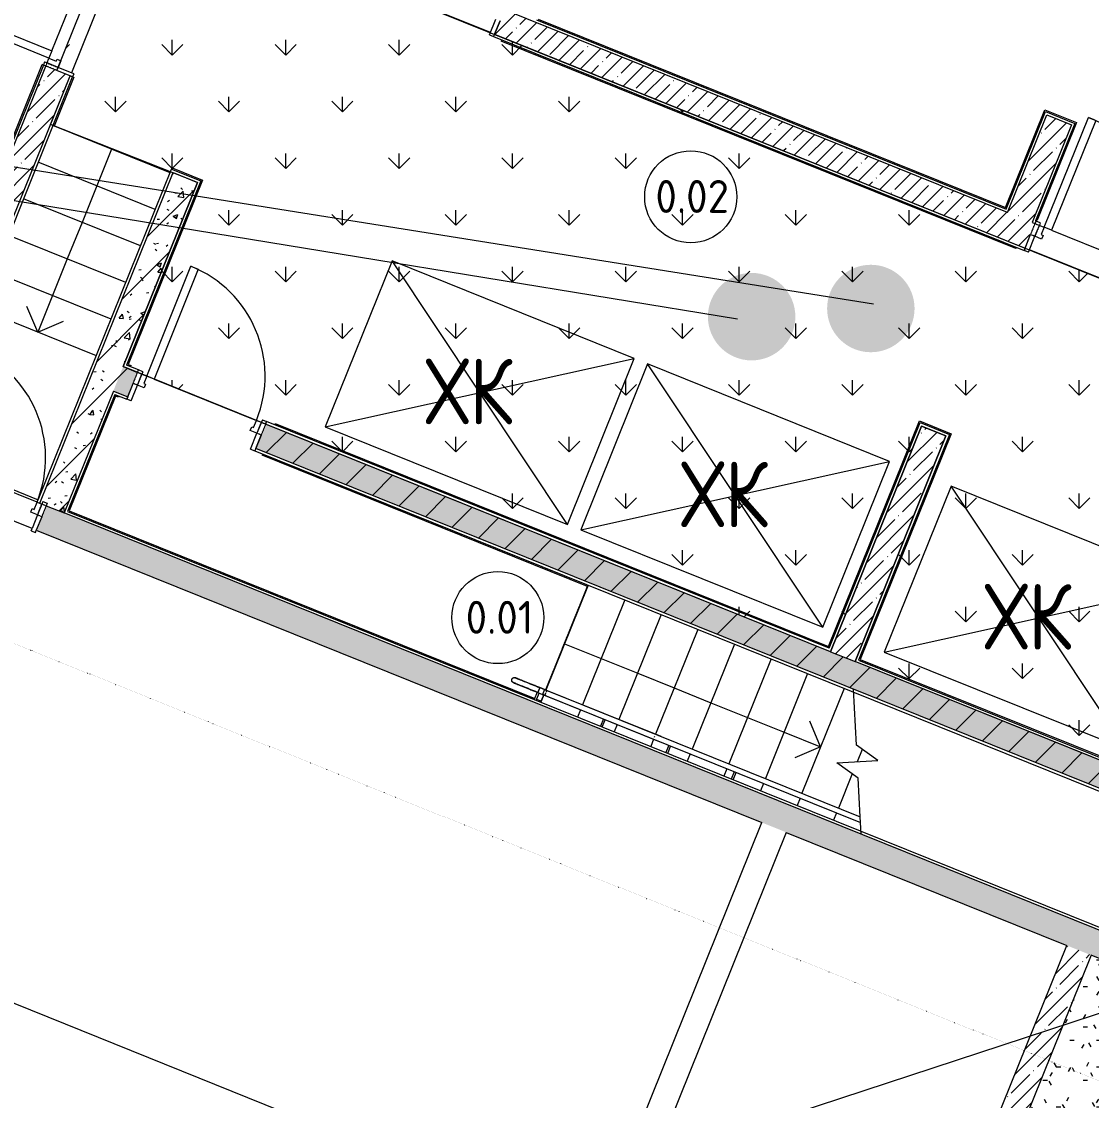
# Model space of a CAD drawing. Header units: millimetres. Extents: x -584918 to 2941280, y 3000189 to 4229862.
# Drawn here: x -422676 to -414541, y 3491043 to 3499246 of the extents above; entities that cross this region are included whole.
import ezdxf

# ---------------------------------------------------------------- set-up
doc = ezdxf.new("R2010")
doc.units = ezdxf.units.MM
for name, pattern in [('ASVP_Линия разреза', [20, 0, -10, 0, -10]), ('ASVP_Невидимые', [5, 3, -2]), ('ASVP_Штриховая_ш3 п1_5', [4.5, 3, -1.5])]:
    doc.linetypes.add(name, pattern=pattern)
for name, color, linetype, lineweight in [('Аннотация', 7, 'Continuous', 0), ('Двери', 7, 'Continuous', 0), ('Лестницы', 7, 'Continuous', 0), ('Линии', 7, 'Continuous', 0), ('Линии разделители', 7, 'ASVP_Штриховая_ш3 п1_5', 0), ('Марки помещений', 7, 'Continuous', 0), ('Обобщенные модели', 7, 'Continuous', 0), ('Ограждение', 7, 'Continuous', 0), ('Перекрытие', 7, 'Continuous', 0), ('Разрезы', 7, 'Continuous', 0), ('Стены внутренние', 7, 'Continuous', 0), ('Стены несущие', 7, 'Continuous', 0), ('Стены отделка', 7, 'Continuous', 0), ('Стены штриховка', 7, 'Continuous', 0), ('Стрелки вверх', 7, 'Continuous', 0), ('Узлы', 7, 'Continuous', 0), ('экспертиза ДУ', 1, 'Continuous', 0), ('экспертиза условные обозначения', 1, 'Continuous', 0)]:
    doc.layers.add(name, color=color, linetype=linetype, lineweight=lineweight)
doc.styles.add('GOST Common_2', font='', dxfattribs={"height": 500})
doc.styles.add('GOST Common_5', font='', dxfattribs={"width": 0.9, "height": 500})
doc.styles.get('GOST Common_2').set_extended_font_data('GOST Common')
doc.styles.get('GOST Common_5').set_extended_font_data('GOST Common')
pattern_1 = [(45, (-434112.28, 3473620.18), (-114.04925, 114.04925), []), (45, (-433998.23, 3473620.18), (-114.04925, 114.04925), [201.612, -40.322, 3.353, -36.97])]
pattern_2 = [(45, (-434112.28, 3473620.18), (-141.4214, 141.4214), [])]
pattern_3 = [(50, (-434112.28, 3473620.18), (364.368, -31.8783), [38.1, -419.1]), (355, (-434112.28, 3473620.2), (-70.486, 382.1133), [30.48, -335.28]), (100.451, (-434081.9, 3473617.53), (293.885, 350.2334), [32.38, -356.18]), (46.184, (-434112.28, 3473721.8), (542.1585, -84.086), [57.15, -628.65]), (96.636, (-434067.1, 3473714.8), (474.805, 494.855), [48.57, -534.27]), (351.184, (-434112.3, 3473721.8), (474.81, 494.85), [45.72, -502.92]), (21, (-434061.48, 3473696.38), (303.2285, -204.5305), [38.1, -419.1]), (326, (-434061.48, 3473696.4), (123.604, 368.376), [30.48, -335.28]), (71.451, (-434036.2, 3473679.34), (426.834, 163.8427), [32.38, -356.18]), (37.5, (-434112.28, 3473620.18), (6.17665, 169.11015), [16.764, -314.452, 16.764, -323.596, -336.55]), (37.5, (-434112.28, 3473620.18), (6.17665, 169.11015), [-671.576, 16.764, -319.786]), (7.5, (-434112.28, 3473620.18), (133.6389, 200.3615), [16.764, -177.292, 16.764, -306.832, -128.27]), (7.5, (-434112.28, 3473620.18), (133.6389, 200.3615), [-517.652, 16.764, -111.506]), (327.5, (-434225.56, 3473620.18), (271.1818, -11.45836), [16.764, -110.236, 16.764, -379.476, -525.78]), (327.5, (-434225.56, 3473620.18), (271.1818, -11.45836), [-523.24, 16.764, -509.016]), (317.5, (-434276.36, 3473620.18), (296.2585, 50.8528), [16.764, -148.336, 16.764, -246.38, -373.38]), (317.5, (-434276.36, 3473620.18), (296.2585, 50.8528), [-428.244, 16.764, -356.616])]

# ---------------------------------------------------------------- blocks, each defined once
blk = doc.blocks.new('Тип перил - Перила_Внутренний_-6278813-АР Этаж 00')
at = {"layer": 'Ограждение'}
for p, q in [((15361.2, 20524.5), (15396.6, 20510.2)), ((15367.8, 20540.8), (15369.5, 20545.2)), ((15411.6, 20547.3), (15376.1, 20561.6)), ((16298.7, 20189.8), (15440.6, 20535.6)), ((15425.6, 20498.5), (16283.8, 20152.7))]:
    blk.add_line(p, q, dxfattribs=at)
at = {"layer": 'Ограждение', "flags": 128}
for points in [[(15425.6, 20498.5), (15423.3, 20499.4), (15420.9, 20500.4), (15418.5, 20501.4), (15416, 20502.4), (15413.5, 20503.4), (15411, 20504.4), (15408.5, 20505.4), (15405.9, 20506.4), (15403.3, 20507.5), (15400.7, 20508.5), (15398.1, 20509.6), (15396.6, 20510.2)], [(15411.6, 20547.3), (15414.2, 20546.2), (15416.7, 20545.2), (15419.3, 20544.2), (15421.9, 20543.1), (15424.5, 20542.1), (15427, 20541.1), (15429.5, 20540.1), (15432, 20539.1), (15434.4, 20538.1), (15436.8, 20537.1), (15439.2, 20536.1), (15440.6, 20535.6)], [(16249.1, 20184), (16249.8, 20187.9), (16252, 20191.2)]]:
    blk.add_lwpolyline(points, dxfattribs=at)
blk = doc.blocks.new('Тип перил - Дуга D40_расстояние между поручнями 400-V4-АР Этаж 00')
at = {"layer": 'Ограждение'}
for p, q in [((0, 0), (0, 2.3)), ((0, -2.3), (0, 0))]:
    blk.add_line(p, q, dxfattribs=at)
at = {"layer": 'Ограждение', "flags": 128}
for points in [[(200, 20), (199.8, 20), (199.4, 20), (198.6, 20), (197.4, 20), (196, 20), (194.3, 20), (192.2, 20), (189.8, 20), (187.2, 20), (184.2, 20), (181, 20), (177.4, 20), (173.6, 20), (169.5, 20), (165.1, 20), (160.4, 20), (155.5, 20), (150.4, 20), (145, 20), (139.3, 20), (133.5, 20), (127.4, 20), (121.2, 20), (114.7, 20), (108.1, 20), (101.2, 20), (94.3, 20), (87.1, 20), (79.9, 20), (72.5, 20), (65, 20), (57.3, 20), (49.6, 20), (41.8, 20), (34, 20), (26.1, 20), (18.1, 20), (10.2, 20), (2.2, 20), (0, 20)], [(3.7, 20), (8, 20), (16, 20), (23.9, 20), (31.9, 20), (39.7, 20), (47.5, 20), (55.3, 20), (62.9, 20), (70.5, 20), (77.9, 20), (85.2, 20), (92.4, 20), (99.4, 20), (106.2, 20), (112.9, 20), (119.4, 20), (125.8, 20), (131.9, 20), (137.8, 20), (143.5, 20), (148.9, 20), (154.1, 20), (159.1, 20), (163.8, 20), (168.3, 20), (172.5, 20), (176.4, 20), (180, 20), (183.4, 20), (186.4, 20), (189.2, 20), (191.6, 20), (193.7, 20), (195.6, 20), (197.1, 20), (198.3, 20), (199.2, 20), (199.7, 20), (200, 20), (200, 20)], [(200, 20), (200.8, 20), (201.6, 19.9), (202.4, 19.9), (203.2, 19.7), (204, 19.6), (204.8, 19.4), (205.5, 19.2), (206.3, 19), (207, 18.7), (207.8, 18.4), (208.5, 18.1), (209.2, 17.7), (209.9, 17.4), (210.6, 16.9), (211.3, 16.5), (211.9, 16), (212.6, 15.6), (213.2, 15), (213.8, 14.5), (214.3, 13.9), (214.9, 13.3), (215.4, 12.7), (215.9, 12.1), (216.4, 11.5), (216.8, 10.8), (217.2, 10.1), (217.6, 9.4), (218, 8.7), (218.3, 8), (218.6, 7.2), (218.9, 6.5), (219.2, 5.7), (219.4, 5), (219.6, 4.2), (219.7, 3.4), (219.8, 2.6), (219.9, 1.8), (220, 1), (220, 0.2), (220, 0)], [(0, -20), (8, -20), (16, -20), (23.9, -20), (31.9, -20), (39.7, -20), (47.5, -20), (55.3, -20), (62.9, -20), (70.5, -20), (77.9, -20), (85.2, -20), (92.4, -20), (99.4, -20), (106.2, -20), (112.9, -20), (119.4, -20), (125.8, -20), (131.9, -20), (137.8, -20), (143.5, -20), (148.9, -20), (154.1, -20), (159.1, -20), (163.8, -20), (168.3, -20), (172.5, -20), (176.4, -20), (180, -20), (183.4, -20), (186.4, -20), (189.2, -20), (191.6, -20), (193.7, -20), (195.6, -20), (197.1, -20), (198.3, -20), (199.2, -20), (199.7, -20), (200, -20), (200, -20)], [(200, -20), (199.8, -20), (199.4, -20), (198.6, -20), (197.4, -20), (196, -20), (194.3, -20), (192.2, -20), (189.8, -20), (187.2, -20), (184.2, -20), (181, -20), (177.4, -20), (173.6, -20), (169.5, -20), (165.1, -20), (160.4, -20), (155.5, -20), (150.4, -20), (145, -20), (139.3, -20), (133.5, -20), (127.4, -20), (121.2, -20), (114.7, -20), (108.1, -20), (101.2, -20), (94.3, -20), (87.1, -20), (79.9, -20), (72.5, -20), (65, -20), (57.3, -20), (49.6, -20), (41.8, -20), (34, -20), (26.1, -20), (18.1, -20), (10.2, -20), (2.2, -20), (0, -20)], [(220, 0), (220, -0.8), (219.9, -1.6), (219.9, -2.4), (219.7, -3.2), (219.6, -4), (219.4, -4.8), (219.2, -5.5), (219, -6.3), (218.7, -7), (218.4, -7.8), (218.1, -8.5), (217.7, -9.2), (217.4, -9.9), (216.9, -10.6), (216.5, -11.3), (216, -11.9), (215.6, -12.6), (215, -13.2), (214.5, -13.8), (213.9, -14.3), (213.3, -14.9), (212.7, -15.4), (212.1, -15.9), (211.5, -16.4), (210.8, -16.8), (210.1, -17.2), (209.4, -17.6), (208.7, -18), (208, -18.3), (207.2, -18.6), (206.5, -18.9), (205.7, -19.2), (205, -19.4), (204.2, -19.6), (203.4, -19.7), (202.6, -19.8), (201.8, -19.9), (201, -20), (200.2, -20), (200, -20)]]:
    blk.add_lwpolyline(points, dxfattribs=at)
blk = doc.blocks.new('Тип перил - Перила_Внутренний_-V5-АР Этаж 00')
at = {"layer": 'Ограждение'}
for p, q in [((15376.1, 20561.6), (15361.2, 20524.5)), ((15361.2, 20524.5), (15396.6, 20510.2)), ((15376.1, 20561.6), (15411.6, 20547.3)), ((15411.6, 20547.3), (15396.6, 20510.2)), ((15411.6, 20547.3), (15396.6, 20510.2)), ((15396.6, 20510.2), (15414.4, 20503)), ((15411.6, 20547.3), (15429.4, 20540.1)), ((15420.7, 20518.5), (15414.4, 20503)), ((15420.7, 20518.5), (15414.4, 20503)), ((15429.4, 20540.1), (15423.1, 20524.6)), ((15429.4, 20540.1), (15423.1, 20524.6)), ((15429.4, 20540.1), (15432.3, 20538.9)), ((15432.3, 20538.9), (17812.9, 19579.6)), ((15414.4, 20503), (15417.3, 20501.8)), ((15417.3, 20501.8), (17815.3, 19535.5)), ((17815.3, 19535.5), (17812.9, 19579.6))]:
    blk.add_line(p, q, dxfattribs=at)
blk = doc.blocks.new('ADSK_Ограждение_Опоры_Г_образная - D15 высота60 консоль80-V6-АР Этаж 00')
at = {"layer": 'Ограждение'}
for p, q in [((-7.5, 80), (-7.5, 20)), ((7.5, 20), (7.5, 80))]:
    blk.add_line(p, q, dxfattribs=at)
blk = doc.blocks.new('ADSK_Ограждение_Опоры_Г_образная - D15 высота60 консоль80-V7-АР Этаж 00')
at = {"layer": 'Ограждение'}
for p, q in [((-7.5, 80), (-7.5, 20)), ((7.5, 20), (7.5, 80))]:
    blk.add_line(p, q, dxfattribs=at)
blk = doc.blocks.new('ASVP_ДверьСтальная_1 полотно - Внутренняя 900х2000h_полотно_ Г Пр _825 в свету_-7461684-АР Этаж 00')
at = {"layer": 'Двери', "lineweight": 18}
for p, q in [((-450, 1000), (-390, 1000)), ((-450, 100), (-450, 1000)), ((-390, 1000), (-390, 100)), ((-490, 100), (-450, 100)), ((-490, 10), (-490, 100)), ((-390, 100), (-450, 100)), ((-450, 100), (-450, 40)), ((450, 100), (490, 100)), ((450, 40), (450, 100)), ((490, 100), (490, 10)), ((-435, 10), (-490, 10)), ((-450, 40), (-435, 40)), ((-435, 40), (-435, 10)), ((435, 40), (450, 40)), ((435, 10), (435, 40)), ((490, 10), (435, 10))]:
    blk.add_line(p, q, dxfattribs=at)
at = {"layer": 'Двери', "linetype": 'ASVP_Невидимые', "lineweight": 18}
for p, q in [((-525, 100), (-490, 100)), ((-525, 10), (-525, 100)), ((-490, 100), (-490, 10)), ((490, 100), (525, 100)), ((490, 10), (490, 100)), ((525, 100), (525, 10)), ((-490, 10), (-525, 10)), ((525, 10), (490, 10))]:
    blk.add_line(p, q, dxfattribs=at)
at = {"layer": 'Двери'}
blk.add_arc((-450, 100), 900, 0, 90, dxfattribs=at)
blk = doc.blocks.new('ASVP_ДверьСтальная_1 полотно - Внутренняя 900х2000h_полотно_ Г Пр _825 в свету_-7461715-АР Этаж 00')
at = {"layer": 'Двери', "lineweight": 18}
for p, q in [((-450, 1000), (-390, 1000)), ((-450, 100), (-450, 1000)), ((-390, 1000), (-390, 100)), ((-490, 100), (-450, 100)), ((-490, 10), (-490, 100)), ((-390, 100), (-450, 100)), ((-450, 100), (-450, 40)), ((450, 100), (490, 100)), ((450, 40), (450, 100)), ((490, 100), (490, 10)), ((-435, 10), (-490, 10)), ((-450, 40), (-435, 40)), ((-435, 40), (-435, 10)), ((435, 40), (450, 40)), ((435, 10), (435, 40)), ((490, 10), (435, 10))]:
    blk.add_line(p, q, dxfattribs=at)
at = {"layer": 'Двери', "linetype": 'ASVP_Невидимые', "lineweight": 18}
for p, q in [((-525, 100), (-490, 100)), ((-525, 10), (-525, 100)), ((-490, 100), (-490, 10)), ((490, 100), (525, 100)), ((490, 10), (490, 100)), ((525, 100), (525, 10)), ((-490, 10), (-525, 10)), ((525, 10), (490, 10))]:
    blk.add_line(p, q, dxfattribs=at)
at = {"layer": 'Двери'}
blk.add_arc((-450, 100), 900, 0, 90, dxfattribs=at)
blk = doc.blocks.new('ASVP_ДверьПротивопожарнаяСтальная_2 полотна - EI15 1370х2000h_полотна_ Г Л _1250 в свету_-7407233-АР Этаж 00')
at = {"layer": 'Двери', "lineweight": 18}
for p, q in [((685, 1000), (625, 1000)), ((625, 1000), (625, 100)), ((685, 100), (685, 1000)), ((-685, 570), (-625, 570)), ((-685, 100), (-685, 570)), ((-625, 570), (-625, 100)), ((-725, 100), (-685, 100)), ((-725, 10), (-725, 100)), ((-625, 100), (-685, 100)), ((-685, 100), (-685, 40)), ((625, 100), (685, 100)), ((725, 100), (685, 100)), ((685, 100), (685, 40)), ((725, 10), (725, 100)), ((-670, 10), (-725, 10)), ((-685, 40), (-670, 40)), ((-670, 40), (-670, 10)), ((685, 40), (670, 40)), ((670, 40), (670, 10)), ((670, 10), (725, 10))]:
    blk.add_line(p, q, dxfattribs=at)
at = {"layer": 'Двери', "linetype": 'ASVP_Невидимые', "lineweight": 18}
for p, q in [((-750, 100), (-725, 100)), ((-750, 10), (-750, 100)), ((-725, 100), (-725, 10)), ((750, 100), (725, 100)), ((725, 100), (725, 10)), ((750, 10), (750, 100)), ((-725, 10), (-750, 10)), ((725, 10), (750, 10))]:
    blk.add_line(p, q, dxfattribs=at)
at = {"layer": 'Двери'}
for centre, radius, start, end in [((685, 100), 900, 90, 180), ((-685, 100), 470, 360, 90)]:
    blk.add_arc(centre, radius, start, end, dxfattribs=at)
blk = doc.blocks.new('ASVP_ОТКОС_Оштукатуривание дверного откоса - Оштукатуривание дверного откоса-5741163-АР Этаж 00')
at = {"layer": 'Обобщенные модели'}
for p, q in [((-750, 0), (-750, 130)), ((-725, 0), (-725, 130)), ((725, 0), (725, 130)), ((750, 130), (750, 0)), ((-725, 0), (-750, 0)), ((725, 0), (750, 0))]:
    blk.add_line(p, q, dxfattribs=at)
blk = doc.blocks.new('ASVP_ОТКОС_Оштукатуривание дверного откоса - Оштукатуривание дверного откоса-5741164-АР Этаж 00')
at = {"layer": 'Обобщенные модели'}
for p, q in [((-750, 0), (-750, 20)), ((-725, 0), (-750, 0)), ((-725, 0), (-725, 20)), ((725, 0), (725, 20)), ((725, 0), (750, 0)), ((750, 20), (750, 0))]:
    blk.add_line(p, q, dxfattribs=at)
blk = doc.blocks.new('ASVP_ОТКОС_Оштукатуривание дверного откоса - Оштукатуривание дверного откоса-7461691-АР Этаж 00')
at = {"layer": 'Обобщенные модели'}
for p, q in [((-525, 130), (-525, 20)), ((-490, 130), (-490, 20)), ((490, 130), (490, 20)), ((525, 130), (525, 20)), ((-525, 0), (-525, 20)), ((-490, 0), (-525, 0)), ((-490, 0), (-490, 20)), ((490, 0), (490, 20)), ((490, 0), (525, 0)), ((525, 0), (525, 20))]:
    blk.add_line(p, q, dxfattribs=at)
blk = doc.blocks.new('ASVP_ОТКОС_Оштукатуривание дверного откоса - Оштукатуривание дверного откоса-7461692-АР Этаж 00')
at = {"layer": 'Обобщенные модели'}
for p, q in [((-525, 0), (-525, 20)), ((-490, 0), (-525, 0)), ((-490, 0), (-490, 20)), ((490, 0), (490, 20)), ((490, 0), (525, 0)), ((525, 20), (525, 0))]:
    blk.add_line(p, q, dxfattribs=at)
blk = doc.blocks.new('ASVP_ОТКОС_Оштукатуривание дверного откоса - Оштукатуривание дверного откоса-V10-АР Этаж 00')
at = {"layer": 'Обобщенные модели'}
for p, q in [((-525, 0), (-525, 130)), ((-490, 0), (-490, 130)), ((490, 0), (490, 130)), ((525, 130), (525, 0)), ((-490, 0), (-525, 0)), ((490, 0), (525, 0))]:
    blk.add_line(p, q, dxfattribs=at)
blk = doc.blocks.new('ASVP_ОТКОС_Оштукатуривание дверного откоса - Оштукатуривание дверного откоса-V11-АР Этаж 00')
at = {"layer": 'Обобщенные модели'}
for p, q in [((-525, 0), (-525, 20)), ((-490, 0), (-525, 0)), ((-490, 0), (-490, 20)), ((490, 0), (490, 20)), ((490, 0), (525, 0)), ((525, 20), (525, 0))]:
    blk.add_line(p, q, dxfattribs=at)
blk = doc.blocks.new('ASVP_Марка_Помещение_ОдноЗначение - Номер-684784-АР Этаж 00')
at = {"layer": 'Марки помещений'}
blk.add_circle((0, 0), 3.5, dxfattribs=at)

msp = doc.modelspace()

# ---------------------------------------------------------------- hatches: boundary and pattern name
at = {"layer": 'Стены внутренние'}
h = msp.add_hatch(dxfattribs=at)
h.set_pattern_fill('FP_8', color=256, style=0, pattern_type=2)
h.set_pattern_definition(pattern_1)
h.paths.add_polyline_path([(-415067.467, 3497533.41), (-414992.712, 3497718.914), (-419004.231, 3499335.496), (-419078.986, 3499149.992), (-415772.596, 3497817.567)])
h.paths.add_polyline_path([(-420052.881, 3499542.458), (-419978.126, 3499727.961), (-421670.848, 3500410.103), (-421745.603, 3500224.599), (-420400.318, 3499682.469)])
h = msp.add_hatch(dxfattribs=at)
h.set_pattern_fill('FP_8', color=256, style=0, pattern_type=2)
h.set_pattern_definition(pattern_1)
h.paths.add_polyline_path([(-423464.974, 3495958.012), (-422306.267, 3498833.321), (-422491.771, 3498908.076), (-423650.477, 3496032.768)])
h = msp.add_hatch(dxfattribs=at)
h.set_pattern_fill('FP_8', color=256, style=0, pattern_type=2)
h.set_pattern_definition(pattern_1)
h.paths.add_polyline_path([(-414992.712, 3497718.914), (-414693.691, 3498460.929), (-414879.194, 3498535.684), (-415178.215, 3497793.669)])
h = msp.add_hatch(dxfattribs=at)
h.set_pattern_fill('FP_4', color=256, style=0, pattern_type=2)
h.set_pattern_definition(pattern_2)
h.paths.add_polyline_path([(-422351.951, 3495509.481), (-421339.017, 3498023.057), (-421524.521, 3498097.812), (-422537.455, 3495584.236), (-422489, 3495564.709)])
h = msp.add_hatch(dxfattribs=at)
h.set_pattern_fill('FP_5', color=256, style=0, pattern_type=2)
h.set_pattern_definition(pattern_3)
h.paths.add_polyline_path([(-422351.951, 3495509.481), (-421339.017, 3498023.057), (-421524.521, 3498097.812), (-422537.455, 3495584.236), (-422489, 3495564.709)])
h = msp.add_hatch(dxfattribs=at)
h.set_pattern_fill('FP_8', color=256, style=0, pattern_type=2)
h.set_pattern_definition(pattern_1)
h.paths.add_polyline_path([(-410058.865, 3495515.018), (-409984.109, 3495700.522), (-413995.629, 3497317.104), (-414070.384, 3497131.601), (-410796.868, 3495812.422)])
h.paths.add_polyline_path([(-415044.279, 3497524.066), (-414969.524, 3497709.569), (-414992.712, 3497718.914), (-415067.467, 3497533.41)])
h = msp.add_hatch(dxfattribs=at)
h.set_pattern_fill('FP_8', color=256, style=0, pattern_type=2)
h.set_pattern_definition(pattern_1)
h.paths.add_polyline_path([(-406529.032, 3488917.452), (-406454.277, 3489102.955), (-406936.587, 3489297.319), (-407011.342, 3489111.815), (-406640.335, 3488962.305)])
h.paths.add_polyline_path([(-408402.621, 3489672.48), (-408327.865, 3489857.984), (-422489, 3495564.709), (-422563.755, 3495379.206), (-408421.171, 3489679.955)])
h.paths.add_polyline_path([(-423537.65, 3495771.671), (-423462.895, 3495957.174), (-426804.042, 3497303.607), (-426878.797, 3497118.103), (-423539.729, 3495772.509)])
h = msp.add_hatch(dxfattribs=at)
h.set_pattern_fill('FP_4', color=256, style=0, pattern_type=2)
h.set_pattern_definition(pattern_2)
h.paths.add_polyline_path([(-414279.768, 3493334.657), (-414205.013, 3493520.16), (-420819.99, 3496185.898), (-420894.746, 3496000.394), (-414638.248, 3493479.119)])
h.paths.add_polyline_path([(-421868.64, 3496392.859), (-421793.885, 3496578.363), (-421903.419, 3496622.503), (-421978.175, 3496437)])
h = msp.add_hatch(dxfattribs=at)
h.set_pattern_fill('FP_5', color=256, style=0, pattern_type=2)
h.set_pattern_definition(pattern_3)
h.paths.add_polyline_path([(-414279.768, 3493334.657), (-414205.013, 3493520.16), (-420819.99, 3496185.898), (-420894.746, 3496000.394), (-414638.248, 3493479.119)])
h.paths.add_polyline_path([(-421868.64, 3496392.859), (-421793.885, 3496578.363), (-421903.419, 3496622.503), (-421978.175, 3496437)])
h = msp.add_hatch(dxfattribs=at)
h.set_pattern_fill('FP_8', color=256, style=0, pattern_type=2)
h.set_pattern_definition(pattern_1)
h.paths.add_polyline_path([(-416338.306, 3494379.846), (-415646.82, 3496095.756), (-415832.324, 3496170.511), (-416523.81, 3494454.601)])
h = msp.add_hatch(dxfattribs=at)
h.set_pattern_fill('FP_8', color=256, style=0, pattern_type=2)
h.set_pattern_definition(pattern_1)
h.paths.add_polyline_path([(-415888.39, 3488807.811), (-414542.796, 3492146.879), (-414728.299, 3492221.634), (-416073.894, 3488882.566), (-416066.34, 3488879.522)])
at = {"layer": 'Узлы'}
h = msp.add_hatch(dxfattribs=at)
h.set_pattern_fill('FP_9', color=256, style=0, pattern_type=2)
h.set_pattern_definition([(0, (-434112.28, 3473620.18), (406.4, 101.6), [33.528, -271.272, 33.528, -271.272, -1625.6]), (0, (-434112.28, 3473620.18), (406.4, 101.6), [-609.6, 33.528, -576.072, 33.528, -271.272, -711.2]), (0, (-434112.28, 3473620.18), (406.4, 101.6), [-1524, 33.528, -169.672, 33.528, -474.472]), (120, (-433959.88, 3473670.98), (-291.18818, 301.15272), [33.528, -271.272, 33.528, -271.272, -1625.6]), (120, (-433959.88, 3473670.98), (-291.18818, 301.15272), [-609.6, 33.528, -576.072, 33.528, -271.272, -711.2]), (120, (-433959.88, 3473670.98), (-291.18818, 301.15272), [-1524, 33.528, -169.672, 33.528, -474.472]), (240, (-433909.08, 3473874.18), (-115.21182, -402.75272), [33.528, -271.272, 33.528, -271.272, -1625.6]), (240, (-433909.08, 3473874.18), (-115.21182, -402.75272), [-609.6, 33.528, -576.072, 33.528, -271.272, -711.2]), (240, (-433909.08, 3473874.18), (-115.21182, -402.75272), [-1524, 33.528, -169.672, 33.528, -474.472])])
h.paths.add_polyline_path([(-412043.875, 3487474.157), (-412083.341, 3488227.226), (-412251.741, 3488349.576), (-411942.742, 3488365.77), (-412096.455, 3488477.449), (-412138.539, 3489280.464), (-413741.454, 3489926.414), (-413696.601, 3490037.717), (-409145.466, 3488203.677), (-408532.473, 3489724.808), (-414542.796, 3492146.879), (-415813.635, 3488993.314), (-412600.367, 3487698.416)])
at = {"layer": 'экспертиза ДУ', "lineweight": 0}
h = msp.add_hatch(color=30, dxfattribs=at)
edge = h.paths.add_edge_path()
edge.add_arc((-416218.325, 3497064.209), 332.544, 0, 360)
h = msp.add_hatch(color=5, dxfattribs=at)
edge = h.paths.add_edge_path()
edge.add_arc((-417124.746, 3497002.251), 332.544, 0, 360)
at = {"layer": 'экспертиза условные обозначения'}
h = msp.add_hatch(dxfattribs=at)
h.set_pattern_fill('GRASS', color=3, scale=24)
h.set_pattern_definition([(90, (-460324.96, 3463644.8), (-431.0523, 431.0523), [114.3, -747.8046]), (45, (-460324.96, 3463644.8), (-431.0523, 431.0523), [114.3, -495.3]), (135, (-460324.96, 3463644.8), (-431.0523, -431.0523), [114.3, -495.3])])
h.paths.add_polyline_path([(-405235.767, 3493571.382), (-406996.253, 3489202.768), (-408387.531, 3489763.432), (-407206.398, 3492694.392), (-413513.527, 3495236.07), (-414205.013, 3493520.16), (-416338.306, 3494379.846), (-415646.82, 3496095.756), (-415832.324, 3496170.511), (-416523.81, 3494454.601), (-420812.707, 3496182.963), (-421903.419, 3496622.503), (-421339.017, 3498023.057), (-422455.778, 3498462.313), (-422306.267, 3498833.321), (-422408.294, 3498874.436), (-421847.63, 3500265.715)])

# ---------------------------------------------------------------- linework, layer by layer
at = {"layer": 'Лестницы'}
for p, q in [((-421546.809, 3498096.013), (-422437.227, 3498454.838)), ((-421546.809, 3498096.013), (-422437.227, 3498454.838)), ((-421658.942, 3497817.757), (-422549.36, 3498176.582)), ((-421658.942, 3497817.757), (-422549.36, 3498176.582)), ((-421771.075, 3497539.501), (-422661.493, 3497898.326)), ((-421771.075, 3497539.501), (-422661.493, 3497898.326)), ((-421883.208, 3497261.246), (-422773.626, 3497620.071)), ((-421883.208, 3497261.246), (-422773.626, 3497620.071)), ((-421995.341, 3496982.99), (-422885.759, 3497341.815)), ((-421995.341, 3496982.99), (-422885.759, 3497341.815)), ((-422107.474, 3496704.734), (-422997.892, 3497063.559)), ((-422107.474, 3496704.734), (-422997.892, 3497063.559)), ((-418368.327, 3494960.722), (-418689.774, 3494163.056)), ((-418368.327, 3494960.722), (-418689.774, 3494163.056)), ((-418090.071, 3494848.589), (-418411.518, 3494050.923)), ((-418090.071, 3494848.589), (-418411.518, 3494050.923)), ((-417811.815, 3494736.456), (-418133.263, 3493938.79)), ((-417811.815, 3494736.456), (-418133.263, 3493938.79)), ((-417533.56, 3494624.323), (-417855.007, 3493826.657)), ((-417533.56, 3494624.323), (-417855.007, 3493826.657)), ((-417255.304, 3494512.19), (-417576.751, 3493714.524)), ((-417255.304, 3494512.19), (-417576.751, 3493714.524)), ((-416977.048, 3494400.057), (-417298.496, 3493602.391)), ((-416977.048, 3494400.057), (-417298.496, 3493602.391)), ((-416698.793, 3494287.925), (-417020.24, 3493490.258)), ((-416698.793, 3494287.925), (-417020.24, 3493490.258)), ((-416420.537, 3494175.792), (-416741.984, 3493378.125)), ((-416420.537, 3494175.792), (-416741.984, 3493378.125)), ((-418704.725, 3494125.955), (-418727.152, 3494070.304)), ((-418704.725, 3494125.955), (-418727.152, 3494070.304)), ((-416328.348, 3493743.272), (-416351.06, 3494169.357)), ((-418426.47, 3494013.822), (-418448.896, 3493958.171)), ((-418426.47, 3494013.822), (-418448.896, 3493958.171)), ((-418148.214, 3493901.689), (-418170.64, 3493846.038)), ((-418148.214, 3493901.689), (-418170.64, 3493846.038)), ((-417869.958, 3493789.556), (-417892.385, 3493733.905)), ((-417869.958, 3493789.556), (-417892.385, 3493733.905)), ((-416165.665, 3493626.767), (-416328.348, 3493743.272)), ((-416284.148, 3493711.619), (-416321.694, 3493618.45)), ((-416284.148, 3493711.619), (-416321.694, 3493618.45)), ((-417591.703, 3493677.423), (-417614.129, 3493621.772)), ((-417591.703, 3493677.423), (-417614.129, 3493621.772)), ((-416477.722, 3493610.133), (-416165.665, 3493626.767)), ((-416315.04, 3493493.627), (-416477.722, 3493610.133)), ((-417313.447, 3493565.29), (-417335.873, 3493509.639)), ((-417313.447, 3493565.29), (-417335.873, 3493509.639)), ((-416359.24, 3493525.281), (-416463.729, 3493265.993)), ((-416359.24, 3493525.281), (-416463.729, 3493265.993)), ((-417035.191, 3493453.158), (-417057.618, 3493397.506)), ((-417035.191, 3493453.158), (-417057.618, 3493397.506)), ((-416299.375, 3493199.761), (-416315.04, 3493493.627)), ((-416756.936, 3493341.025), (-416779.362, 3493285.374)), ((-416756.936, 3493341.025), (-416779.362, 3493285.374)), ((-416478.68, 3493228.892), (-416501.106, 3493173.241)), ((-416478.68, 3493228.892), (-416501.106, 3493173.241)), ((-416292.327, 3493067.543), (-416297.026, 3493155.688))]:
    msp.add_line(p, q, dxfattribs=at)
at = {"layer": 'Линии'}
for p, q in [((-419858.78, 3497426.543), (-420367.115, 3496165.118)), ((-418017.655, 3496684.597), (-419858.78, 3497426.543)), ((-418525.99, 3495423.172), (-419858.78, 3497426.543)), ((-420367.115, 3496165.118), (-418017.655, 3496684.597)), ((-418525.99, 3495423.172), (-418017.655, 3496684.597)), ((-417916.314, 3496643.759), (-418424.65, 3495382.333)), ((-416075.189, 3495901.813), (-417916.314, 3496643.759)), ((-416583.525, 3494640.387), (-417916.314, 3496643.759)), ((-420367.115, 3496165.118), (-418525.99, 3495423.172)), ((-418424.65, 3495382.333), (-416075.189, 3495901.813)), ((-416583.525, 3494640.387), (-416075.189, 3495901.813)), ((-415608.512, 3495713.749), (-416116.848, 3494452.323)), ((-413767.387, 3494971.803), (-415608.512, 3495713.749)), ((-414275.723, 3493710.377), (-415608.512, 3495713.749)), ((-418424.65, 3495382.333), (-416583.525, 3494640.387)), ((-416116.848, 3494452.323), (-413767.387, 3494971.803)), ((-416116.848, 3494452.323), (-414275.723, 3493710.377)), ((-414542.796, 3492146.879), (-415813.635, 3488993.314)), ((-408532.473, 3489724.808), (-414542.796, 3492146.879))]:
    msp.add_line(p, q, dxfattribs=at)
at = {"layer": 'Линии разделители'}
for p, q in [((-418374.623, 3494952.478), (-418692.405, 3494163.906)), ((-418707.284, 3494126.986), (-418725.973, 3494080.61))]:
    msp.add_line(p, q, dxfattribs=at)
at = {"layer": 'Перекрытие'}
for p, q in [((-422445.049, 3499024.016), (-421977.829, 3500183.415)), ((-421754.947, 3500201.411), (-422296.923, 3498856.509)), ((-419111.449, 3499163.075), (-420020.418, 3499529.375)), ((-414844.309, 3497659.11), (-414065.193, 3497345.138)), ((-414102.847, 3497144.683), (-415011.816, 3497510.983)), ((-421668.67, 3496527.903), (-420889.554, 3496213.931)), ((-422596.218, 3495392.288), (-423505.187, 3495758.589))]:
    msp.add_line(p, q, dxfattribs=at)
at = {"layer": 'Разрезы', "linetype": 'ASVP_Линия разреза'}
msp.add_line((-464163.063, 3511212.981), (-396351.646, 3483885.992), dxfattribs=at)
at = {"layer": 'Стены внутренние'}
for p, q in [((-418747.225, 3499264.271), (-415194.828, 3497832.708)), ((-419026.173, 3499107.147), (-419029.911, 3499097.871)), ((-415115.781, 3497520.536), (-419029.911, 3499097.871)), ((-423667.09, 3496071.806), (-422519.597, 3498919.289)), ((-422510.321, 3498915.552), (-422519.597, 3498919.289)), ((-422278.442, 3498822.108), (-422427.952, 3498451.1)), ((-422287.717, 3498825.845), (-422278.442, 3498822.108)), ((-415194.828, 3497832.708), (-414895.807, 3498574.723)), ((-414895.807, 3498574.723), (-414654.652, 3498477.541)), ((-414654.652, 3498477.541), (-414953.673, 3497735.526)), ((-421535.596, 3498123.838), (-421531.858, 3498133.113)), ((-421531.858, 3498133.113), (-421299.978, 3498039.669)), ((-421299.978, 3498039.669), (-421864.381, 3496639.116)), ((-414962.948, 3497739.264), (-414953.673, 3497735.526)), ((-415112.043, 3497529.811), (-415115.781, 3497520.536)), ((-421864.381, 3496639.116), (-421842.961, 3496630.484)), ((-421846.698, 3496621.209), (-421842.961, 3496630.484)), ((-421961.562, 3496397.961), (-422312.912, 3495526.093)), ((-421940.142, 3496389.329), (-421961.562, 3496397.961)), ((-421936.405, 3496398.604), (-421940.142, 3496389.329)), ((-420752.226, 3496180.153), (-420748.488, 3496189.428)), ((-420748.488, 3496189.428), (-416540.422, 3494493.64)), ((-416540.422, 3494493.64), (-415848.936, 3496209.55)), ((-415848.936, 3496209.55), (-415607.781, 3496112.368)), ((-415607.781, 3496112.368), (-416299.267, 3494396.458)), ((-420841.932, 3495957.548), (-420845.67, 3495948.273)), ((-418372.064, 3494951.447), (-420845.67, 3495948.273)), ((-422312.912, 3495526.093), (-418773.295, 3494099.68)), ((-416299.267, 3494396.458), (-414221.625, 3493559.199)), ((-418759.856, 3494094.265), (-418723.414, 3494079.579)), ((-418317.936, 3490002.51), (-417047.097, 3493156.075)), ((-416861.593, 3493081.319), (-418132.432, 3489927.755)), ((-422955.53, 3491871.392), (-416125.915, 3489119.159))]:
    msp.add_line(p, q, dxfattribs=at)
at = {"layer": 'Стены несущие'}
for p, q in [((-415178.215, 3497793.669), (-419004.231, 3499335.496)), ((-419078.986, 3499149.992), (-419037.871, 3499252.02)), ((-419078.986, 3499149.992), (-415044.279, 3497524.066)), ((-423650.477, 3496032.768), (-422491.771, 3498908.076)), ((-422306.267, 3498833.321), (-422408.294, 3498874.436)), ((-423464.974, 3495958.012), (-422306.267, 3498833.321)), ((-415178.215, 3497793.669), (-414879.194, 3498535.684)), ((-414879.194, 3498535.684), (-414693.691, 3498460.929)), ((-414693.691, 3498460.929), (-414992.712, 3497718.914)), ((-422537.455, 3495584.236), (-421524.521, 3498097.812)), ((-421524.521, 3498097.812), (-421339.017, 3498023.057)), ((-421339.017, 3498023.057), (-421903.419, 3496622.503)), ((-414992.712, 3497718.914), (-414969.524, 3497709.569)), ((-415044.279, 3497524.066), (-415003.163, 3497626.093)), ((-421903.419, 3496622.503), (-421793.885, 3496578.363)), ((-421868.64, 3496392.859), (-421827.525, 3496494.886)), ((-421978.175, 3496437), (-422351.951, 3495509.481)), ((-421978.175, 3496437), (-421868.64, 3496392.859)), ((-416523.81, 3494454.601), (-420819.99, 3496185.898)), ((-416523.81, 3494454.601), (-415832.324, 3496170.511)), ((-415832.324, 3496170.511), (-415646.82, 3496095.756)), ((-420894.746, 3496000.394), (-420853.63, 3496102.421)), ((-415646.82, 3496095.756), (-416338.306, 3494379.846)), ((-409920.429, 3491577.908), (-420894.746, 3496000.394)), ((-410294.205, 3490650.389), (-422351.951, 3495509.481)), ((-422522.64, 3495481.233), (-422563.755, 3495379.206)), ((-422563.755, 3495379.206), (-417047.097, 3493156.075)), ((-414205.013, 3493520.16), (-416338.306, 3494379.846)), ((-416861.593, 3493081.319), (-414728.299, 3492221.634)), ((-416073.894, 3488882.566), (-414728.299, 3492221.634))]:
    msp.add_line(p, q, dxfattribs=at)
at = {"layer": 'Стены отделка'}
for p, q in [((-418760.238, 3499258.734), (-415189.29, 3497819.695)), ((-419078.986, 3499149.992), (-419086.462, 3499131.442)), ((-419086.462, 3499131.442), (-415051.754, 3497505.515)), ((-422510.321, 3498915.552), (-423661.552, 3496058.793)), ((-422491.771, 3498908.076), (-422510.321, 3498915.552)), ((-423438.948, 3495969.087), (-422287.717, 3498825.845)), ((-422306.267, 3498833.321), (-422287.717, 3498825.845)), ((-415189.29, 3497819.695), (-414890.269, 3498561.71)), ((-414890.269, 3498561.71), (-414667.665, 3498472.004)), ((-414667.665, 3498472.004), (-414966.686, 3497729.989)), ((-422548.53, 3495610.262), (-421535.596, 3498123.838)), ((-421535.596, 3498123.838), (-421312.991, 3498034.132)), ((-421312.991, 3498034.132), (-421877.394, 3496633.578)), ((-415178.215, 3497793.669), (-415178.215, 3497793.669)), ((-414969.524, 3497709.569), (-414962.048, 3497728.12)), ((-414962.048, 3497728.12), (-414966.686, 3497729.989)), ((-415044.279, 3497524.066), (-415051.754, 3497505.515)), ((-421786.41, 3496596.913), (-421877.394, 3496633.578)), ((-421793.885, 3496578.363), (-421786.41, 3496596.913)), ((-421967.1, 3496410.974), (-422325.925, 3495520.556)), ((-421967.1, 3496410.974), (-421876.116, 3496374.309)), ((-421868.64, 3496392.859), (-421876.116, 3496374.309)), ((-420819.99, 3496185.898), (-420812.515, 3496204.448)), ((-416534.885, 3494480.627), (-420812.515, 3496204.448)), ((-416534.885, 3494480.627), (-415843.399, 3496196.537)), ((-415843.399, 3496196.537), (-415620.794, 3496106.831)), ((-415620.794, 3496106.831), (-416312.28, 3494390.921)), ((-420894.746, 3496000.394), (-420902.221, 3495981.843)), ((-420902.221, 3495981.843), (-409946.455, 3491566.833)), ((-422558.564, 3495592.743), (-423337.68, 3495906.715)), ((-423330.204, 3495925.265), (-422548.53, 3495610.262)), ((-422325.925, 3495520.556), (-410305.28, 3490676.415)), ((-416312.28, 3494390.921), (-414216.087, 3493546.186))]:
    msp.add_line(p, q, dxfattribs=at)
at = {"layer": 'Стены штриховка'}
for p, q in [((-422489, 3495564.709), (-422351.951, 3495509.481)), ((-416523.81, 3494454.601), (-416338.306, 3494379.846))]:
    msp.add_line(p, q, dxfattribs=at)
at = {"layer": 'Стрелки вверх'}
for p, q in [((-421992.018, 3498275.425), (-422104.151, 3497997.17)), ((-422104.151, 3497997.17), (-422216.284, 3497718.914)), ((-422216.284, 3497718.914), (-422328.417, 3497440.658)), ((-422328.417, 3497440.658), (-422440.55, 3497162.402)), ((-422440.55, 3497162.402), (-422552.683, 3496884.147)), ((-422552.683, 3496884.147), (-422635.744, 3497079.341)), ((-422552.683, 3496884.147), (-422357.488, 3496967.208)), ((-418547.739, 3494515.513), (-418269.484, 3494403.38)), ((-418269.484, 3494403.38), (-417991.228, 3494291.247)), ((-417991.228, 3494291.247), (-417712.972, 3494179.114)), ((-417712.972, 3494179.114), (-417434.716, 3494066.981)), ((-417434.716, 3494066.981), (-417156.461, 3493954.848)), ((-417156.461, 3493954.848), (-416878.205, 3493842.715)), ((-416599.949, 3493730.583), (-416683.011, 3493925.777)), ((-416878.205, 3493842.715), (-416599.949, 3493730.583)), ((-416599.949, 3493730.583), (-416795.144, 3493647.521))]:
    msp.add_line(p, q, dxfattribs=at)
at = {"layer": 'экспертиза ДУ'}
for points in [[(-484200.006, 3507942.029), (-417233.435, 3496986.059)], [(-416197.341, 3497096.807), (-484200.006, 3507942.029)], [(-493580.006, 3465722.029), (-410659.543, 3492960.041)]]:
    msp.add_lwpolyline(points, dxfattribs=at)
at = {"layer": 'экспертиза условные обозначения', "color": 3}
msp.add_lwpolyline([(-405235.767, 3493571.382), (-405235.767, 3493571.382), (-406996.253, 3489202.768), (-408387.531, 3489763.432), (-407206.398, 3492694.392), (-413513.527, 3495236.07), (-414205.013, 3493520.16), (-416338.306, 3494379.846), (-415646.82, 3496095.756), (-415832.324, 3496170.511), (-416523.81, 3494454.601), (-420812.707, 3496182.963), (-421903.419, 3496622.503), (-421339.017, 3498023.057), (-422455.778, 3498462.313), (-422306.267, 3498833.321), (-422408.294, 3498874.436), (-421847.63, 3500265.715), (-405235.767, 3493571.382)], dxfattribs=at)

# ---------------------------------------------------------------- block references
at = {"layer": 'Двери'}
for name, p, rotation in [('ASVP_ДверьПротивопожарнаяСтальная_2 полотна - EI15 1370х2000h_полотна_ Г Л _1250 в свету_-7407233-АР Этаж 00', (-422118.687, 3499566.338), 68.05130091645752), ('ASVP_ДверьСтальная_1 полотно - Внутренняя 900х2000h_полотно_ Г Пр _825 в свету_-7461684-АР Этаж 00', (-414519.954, 3497420.585), 338.0513009164577), ('ASVP_ДверьСтальная_1 полотно - Внутренняя 900х2000h_полотно_ Г Пр _825 в свету_-7461715-АР Этаж 00', (-421344.315, 3496289.378), 338.0513009164569), ('ASVP_ДверьСтальная_1 полотно - Внутренняя 900х2000h_полотно_ Г Пр _825 в свету_-7461684-АР Этаж 00', (-423013.325, 3495668.19), 338.0513009164569)]:
    msp.add_blockref(name, p, dxfattribs=dict(at, rotation=rotation))
at = {"layer": 'Марки помещений', "xscale": 99.99999999999993, "yscale": 99.99999999999993, "zscale": 99.99999999999993}
for p in [(-417587.809, 3497913.52), (-419054.737, 3494713.923)]:
    msp.add_blockref('ASVP_Марка_Помещение_ОдноЗначение - Номер-684784-АР Этаж 00', p, dxfattribs=at)
at = {"layer": 'Обобщенные модели'}
for name, p, rotation in [('ASVP_ОТКОС_Оштукатуривание дверного откоса - Оштукатуривание дверного откоса-5741164-АР Этаж 00', (-422229.989, 3499611.191), 248.0513009164573), ('ASVP_ОТКОС_Оштукатуривание дверного откоса - Оштукатуривание дверного откоса-5741163-АР Этаж 00', (-422007.385, 3499521.485), 68.05130091645752), ('ASVP_ОТКОС_Оштукатуривание дверного откоса - Оштукатуривание дверного откоса-V10-АР Этаж 00', (-419573.409, 3499327.675), 338.0513009164577), ('ASVP_ОТКОС_Оштукатуривание дверного откоса - Оштукатуривание дверного откоса-V11-АР Этаж 00', (-414475.101, 3497531.887), 158.0513009164575), ('ASVP_ОТКОС_Оштукатуривание дверного откоса - Оштукатуривание дверного откоса-V10-АР Этаж 00', (-414564.807, 3497309.283), 338.0513009164577), ('ASVP_ОТКОС_Оштукатуривание дверного откоса - Оштукатуривание дверного откоса-V11-АР Этаж 00', (-421299.462, 3496400.681), 158.0513009164566), ('ASVP_ОТКОС_Оштукатуривание дверного откоса - Оштукатуривание дверного откоса-V10-АР Этаж 00', (-421389.168, 3496178.076), 338.0513009164569), ('ASVP_ОТКОС_Оштукатуривание дверного откоса - Оштукатуривание дверного откоса-7461692-АР Этаж 00', (-422968.472, 3495779.492), 158.0513009164566), ('ASVP_ОТКОС_Оштукатуривание дверного откоса - Оштукатуривание дверного откоса-7461691-АР Этаж 00', (-423058.178, 3495556.888), 338.0513009164569)]:
    msp.add_blockref(name, p, dxfattribs=dict(at, rotation=rotation))
at = {"layer": 'Ограждение'}
for name, p, rotation in [('Тип перил - Дуга D40_расстояние между поручнями 400-V4-АР Этаж 00', (-418743.626, 3494163.194), 158.0513009164555), ('ADSK_Ограждение_Опоры_Г_образная - D15 высота60 консоль80-V6-АР Этаж 00', (-418740.411, 3494161.899), 158.0513009164555), ('ADSK_Ограждение_Опоры_Г_образная - D15 высота60 консоль80-V7-АР Этаж 00', (-418237.744, 3493959.331), 158.0513009164574), ('ADSK_Ограждение_Опоры_Г_образная - D15 высота60 консоль80-V7-АР Этаж 00', (-417739.985, 3493758.742), 158.0513009164574), ('ADSK_Ограждение_Опоры_Г_образная - D15 высота60 консоль80-V7-АР Этаж 00', (-417242.226, 3493558.152), 158.0513009164574)]:
    msp.add_blockref(name, p, dxfattribs=dict(at, rotation=rotation))
for name in ['Тип перил - Перила_Внутренний_-6278813-АР Этаж 00', 'Тип перил - Перила_Внутренний_-V5-АР Этаж 00']:
    msp.add_blockref(name, (-434112.277, 3473620.183), dxfattribs=at)

# ---------------------------------------------------------------- texts
at = {"layer": 'Аннотация', "char_height": 500, "width": 937.97438, "attachment_point": 1, "style": 'GOST Common_5'}
for insert in [(-419604.846, 3496684.454), (-417662.381, 3495901.67), (-415354.579, 3494971.66)]:
    msp.add_mtext('ХК', dxfattribs=dict(at, insert=insert))
at = {"layer": 'Марки помещений', "char_height": 250, "attachment_point": 1, "style": 'GOST Common_2'}
for s, insert, width in [('0.02', (-417856.466, 3498041.245), 663.79725), ('0.01', (-419299.544, 3494841.648), 606.07575)]:
    msp.add_mtext(s, dxfattribs=dict(at, insert=insert, width=width))

doc.saveas('drawing.dxf')
